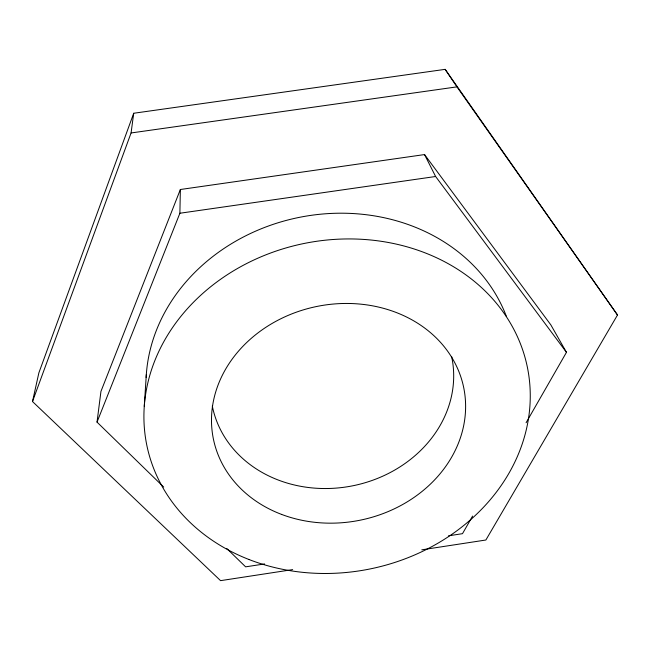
<?xml version="1.0" encoding="UTF-8"?>
<svg xmlns="http://www.w3.org/2000/svg" width="650" height="650" viewBox="0 0 650 650"><rect width="100%" height="100%" fill="white"/><g stroke="black" fill="none" stroke-linecap="round" stroke-linejoin="round"><path stroke-width="0.97" d="M163.711 487.069L97.029 422.126L179.888 213.241L180.359 189.507L424.539 154.57L550.834 324.87L566.459 352.332L526.086 422.76M144.268 406.388L146.323 374.489M97.029 422.126L100.945 391.414L180.359 189.507M292.654 569.611L220.569 580.653L32.5 401.537L131.072 132.966L133.713 113.254L445.144 69.347L617.5 315.006L485.875 540.012L421.801 549.827M32.5 401.537L38.87 372.848L133.713 113.254M472.591 516.067L462.491 533.674L448.5 535.819M264.607 563.94L245.619 566.841L226.769 548.486M179.888 213.241L435.622 176.499L566.459 352.332M131.072 132.966L456.95 86.864L617.5 315.006M445.144 69.347L456.95 86.864M424.539 154.57L435.622 176.499M146.136 377.553A185.721 161.119 -11.6 0 1 305.378 216.239A185.721 161.119 -11.6 0 1 506.269 316.079M451.604 356.428A122.192 105.844 -11.6 0 1 353.632 485.615A122.192 105.844 -11.6 0 1 212.298 405.974M248.926 559.488A194.236 166.043 -11.6 0 0 530.026 387.571A194.236 166.043 -11.6 0 0 232.31 271.562A194.236 166.043 -11.6 0 0 248.926 559.488M281.661 514.434A127.774 109.046 -11.6 0 0 465.392 399.937A127.774 109.046 -11.6 0 0 268.588 325.569A127.774 109.046 -11.6 0 0 281.661 514.434"/></g></svg>
